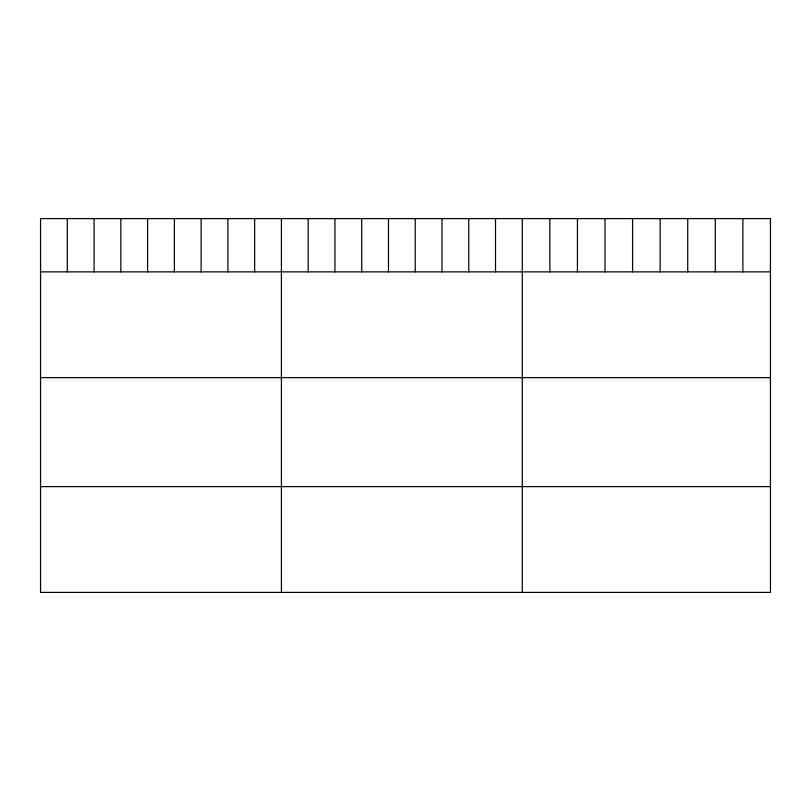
<?xml version="1.0" encoding="UTF-8"?>
<svg xmlns="http://www.w3.org/2000/svg" width="811" height="811" viewBox="0 0 811 811"><rect width="100%" height="100%" fill="white"/><g stroke="black" fill="none" stroke-linecap="round" stroke-linejoin="round"><path stroke-width="1.22" d="M40.55 271.867L770.45 271.867M40.55 377.632L770.45 377.632M40.55 486.62L770.45 486.62M742.876 218.605L742.876 271.867M715.302 218.605L715.302 271.867M687.728 218.605L687.728 271.867M660.154 218.605L660.154 271.867M632.58 218.605L632.58 271.867M605.006 218.605L605.006 271.867M577.432 218.605L577.432 271.867M549.858 218.605L549.858 271.867M522.284 218.605L522.284 592.395M495.521 218.605L495.521 271.867M468.758 218.605L468.758 271.867M441.995 218.605L441.995 271.867M415.232 218.605L415.232 271.867M388.469 218.605L388.469 271.867M361.706 218.605L361.706 271.867M334.943 218.605L334.943 271.867M308.18 218.605L308.18 271.867M281.417 218.605L281.417 592.395M254.654 218.605L254.654 271.867M227.891 218.605L227.891 271.867M201.128 218.605L201.128 271.867M174.365 218.605L174.365 271.867M147.602 218.605L147.602 271.867M120.839 218.605L120.839 271.867M94.076 218.605L94.076 271.867M67.313 218.605L67.313 271.867M770.45 218.605L40.55 218.605L40.55 592.395L770.45 592.395L770.45 218.605"/></g></svg>
